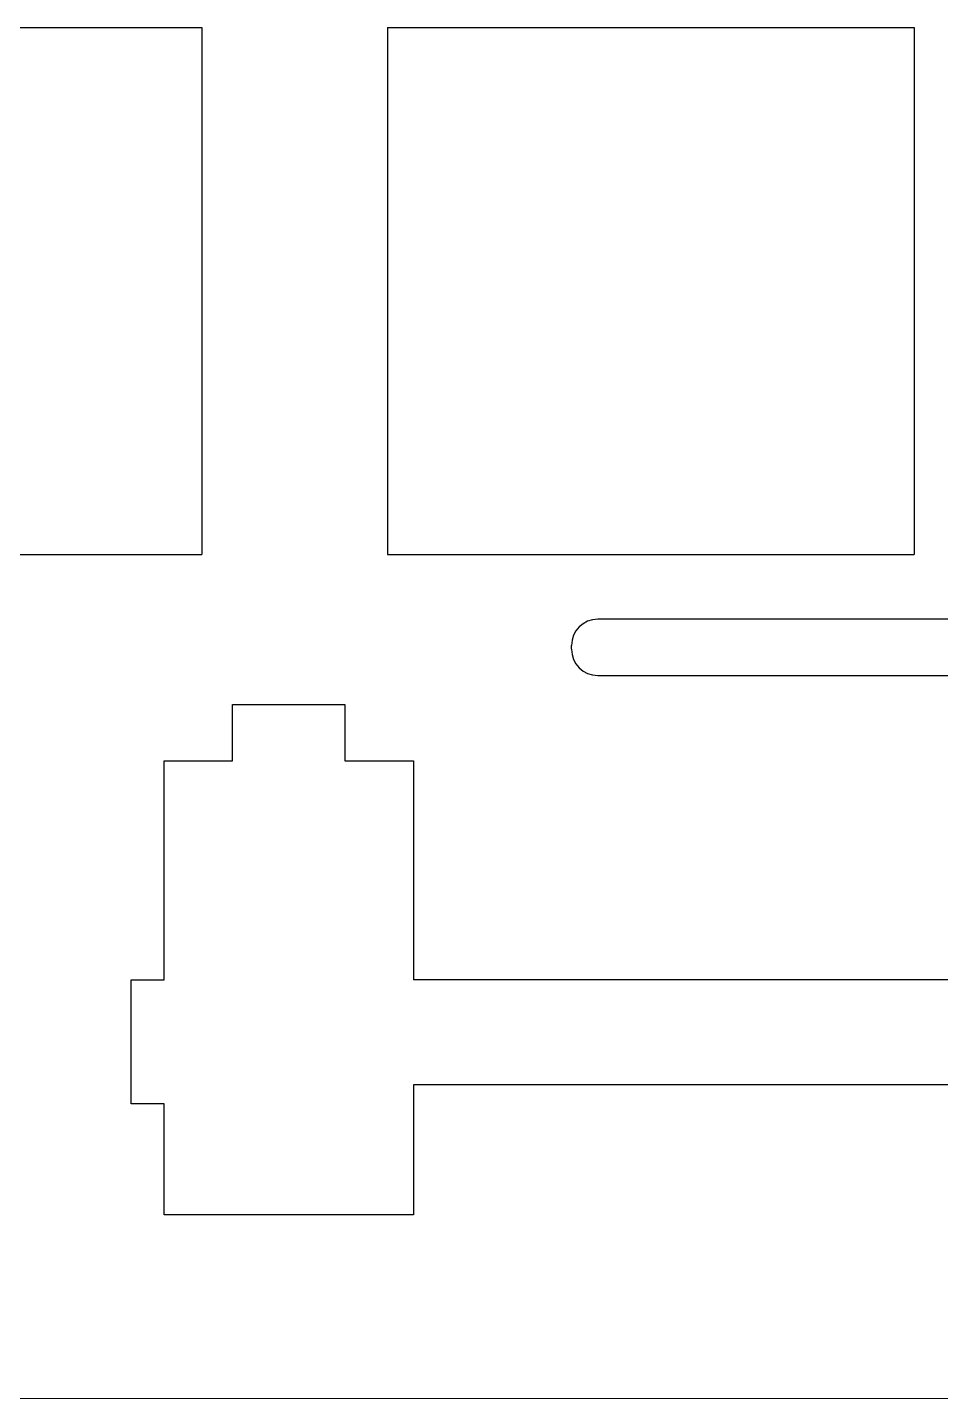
# Model space of a CAD drawing. Extents: x 1168 to 1833, y 1867 to 2135.
# Drawn here: x 1243.62 to 1267.97, y 1890.44 to 1927.04 of the extents above; entities that cross this region are included whole.
import ezdxf

# ---------------------------------------------------------------- set-up
doc = ezdxf.new("R2010")
doc.units = 0
doc.header["$MEASUREMENT"] = 0
doc.layers.add('_U+56FE_U+5C42 1', color=7, linetype='Continuous')

msp = doc.modelspace()

# ---------------------------------------------------------------- linework, layer by layer
at = {"layer": '_U+56FE_U+5C42 1', "color": 7, "lineweight": 25}
for points in [[(1234.218, 1927.042), (1248.268, 1927.042)], [(1248.268, 1927.042), (1248.268, 1912.992)], [(1253.218, 1927.042), (1267.268, 1927.042)], [(1253.218, 1927.042), (1253.218, 1912.992)], [(1267.268, 1927.042), (1267.268, 1912.992)], [(1234.218, 1912.992), (1248.268, 1912.992)], [(1253.218, 1912.992), (1267.268, 1912.992)], [(1280.543, 1911.267), (1258.83, 1911.267)], [(1258.13, 1910.467), (1258.13, 1910.567)], [(1258.83, 1909.767), (1280.543, 1909.767)], [(1249.088, 1907.492), (1249.088, 1908.992)], [(1249.088, 1908.992), (1252.088, 1908.992)], [(1252.088, 1908.992), (1252.088, 1907.492)], [(1247.263, 1901.652), (1247.263, 1907.492)], [(1247.263, 1907.492), (1249.088, 1907.492)], [(1252.088, 1907.492), (1253.913, 1907.492)], [(1253.913, 1907.492), (1253.913, 1901.652)], [(1246.388, 1898.352), (1246.388, 1901.652)], [(1246.388, 1901.652), (1247.263, 1901.652)], [(1293.593, 1901.652), (1253.913, 1901.652)], [(1293.593, 1898.852), (1253.913, 1898.852)], [(1253.913, 1898.852), (1253.913, 1895.392)], [(1247.263, 1898.352), (1246.388, 1898.352)], [(1247.263, 1895.392), (1247.263, 1898.352)], [(1253.913, 1895.392), (1247.263, 1895.392)], [(1170.992, 1890.519), (1472.992, 1890.44)]]:
    msp.add_lwpolyline(points, dxfattribs=at)
for points in [[(1258.83, 1911.267), (1258.444, 1911.267), (1258.13, 1910.954), (1258.13, 1910.567)], [(1258.13, 1910.467), (1258.13, 1910.081), (1258.444, 1909.767), (1258.83, 1909.767)]]:
    msp.add_open_spline(points, degree=3, dxfattribs=at)

doc.saveas('drawing.dxf')
